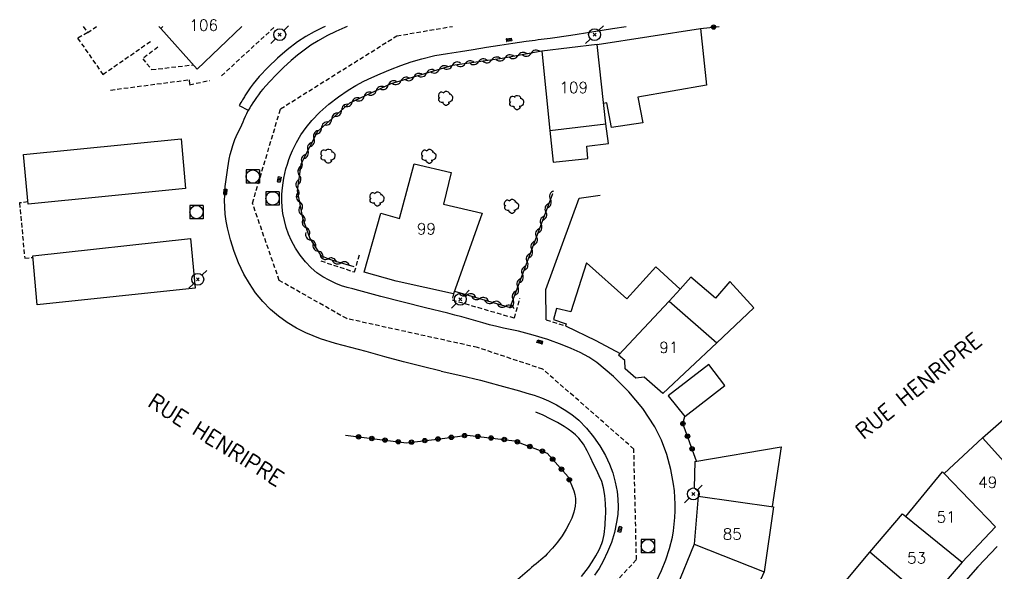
# Model space of a CAD drawing. Header units: millimetres. Extents: x 257000 to 258003, y 144043 to 145001.
# Drawn here: x 257381.6 to 257491.3, y 144938.7 to 145000.8 of the extents above; entities that cross this region are included whole.
import ezdxf
from ezdxf.enums import TextEntityAlignment as Align

# ---------------------------------------------------------------- set-up
doc = ezdxf.new("R2010")
doc.units = ezdxf.units.MM
doc.linetypes.add('DASHED', pattern=[0.75, 0.5, -0.25])
doc.layers.get('0').update_dxf_attribs({"linetype": 'CONTINUOUS'})
for name, color, linetype in [('W0001', 6, 'DASHED'), ('W0008', 7, 'CONTINUOUS'), ('W0014', 7, 'CONTINUOUS'), ('W0017', 7, 'CONTINUOUS'), ('W0101', 7, 'CONTINUOUS'), ('W0104', 1, 'CONTINUOUS'), ('W0112', 1, 'DASHED'), ('W0211', 2, 'CONTINUOUS'), ('W0214', 2, 'CONTINUOUS'), ('W0300', 7, 'CONTINUOUS'), ('W0310', 3, 'CONTINUOUS'), ('W0322', 7, 'CONTINUOUS'), ('W0323', 7, 'CONTINUOUS'), ('W0401', 7, 'CONTINUOUS'), ('W0420', 7, 'CONTINUOUS'), ('W0473', 7, 'CONTINUOUS'), ('W0989', 7, 'CONTINUOUS'), ('W0991', 7, 'CONTINUOUS'), ('W1102', 7, 'CONTINUOUS')]:
    doc.layers.add(name, color=color, linetype=linetype)
doc.styles.get("Standard").update_dxf_attribs({"font": 'romans.shx', "width": 0.85})

# ---------------------------------------------------------------- blocks, each defined once
blk = doc.blocks.new('T420')
for p, q in [((0.75, 0.75), (-0.75, 0.75)), ((-0.75, 0.75), (-0.75, -0.75)), ((0.75, 0.75), (0.75, -0.75)), ((0.75, -0.75), (-0.75, -0.75))]:
    blk.add_line(p, q)
blk.add_ellipse((0, 0), major_axis=(-0.53, 0.53), ratio=1, start_param=3.926991, end_param=10.210176)
blk = doc.blocks.new('T401')
for p, q in [((-0.3, 0.3), (0, 0.3)), ((-0.3, -0.25), (-0.3, 0.3)), ((-0.3, 0.15), (0, 0.15)), ((-0.3, 0), (0, 0)), ((0, 0.3), (0, -0.25)), ((-0.3, -0.15), (0, -0.15)), ((-0.3, -0.25), (-0.3, -0.3)), ((-0.3, -0.3), (0, -0.3)), ((0, -0.3), (0, -0.25))]:
    blk.add_line(p, q)
blk = doc.blocks.new('T473')
for p, q in [((-0.166667, 0.166667), (0.166667, -0.166667)), ((-0.166667, -0.166667), (0.166667, 0.166667)), ((0.500001, 0.500001), (1.000002, 1.000002)), ((-1.000002, -1.000002), (-0.500001, -0.500001))]:
    blk.add_line(p, q)
blk.add_ellipse((0, 0), major_axis=(0.471405, 0.471405), ratio=1, start_param=5.4977871438, end_param=11.780972451)
blk = doc.blocks.new('T300')
for p, q in [((-0.8, 0.51), (-0.86, 0.34)), ((-0.86, 0.34), (-0.86, 0.17)), ((-0.86, 0.17), (-0.74, 0.06)), ((-0.69, 0.63), (-0.8, 0.51)), ((-0.8, -0.06), (-0.74, 0.06)), ((-0.74, 0.06), (-0.69, 0.11)), ((-0.57, 0.69), (-0.69, 0.63)), ((-0.46, 0.69), (-0.57, 0.69)), ((-0.29, 0.63), (-0.46, 0.69)), ((-0.29, 0.63), (-0.17, 0.74)), ((-0.23, 0.57), (-0.29, 0.63)), ((-0.17, 0.74), (-0.06, 0.8)), ((-0.06, 0.8), (0.06, 0.8)), ((0.06, 0.8), (0.23, 0.74)), ((0.23, 0.74), (0.34, 0.63)), ((0.34, 0.63), (0.4, 0.51)), ((0.46, 0.46), (0.34, 0.46)), ((0.4, 0.51), (0.4, 0.46)), ((0.57, 0.4), (0.46, 0.46)), ((0.57, 0.4), (0.69, 0.29)), ((0.69, 0.29), (0.74, 0.17)), ((0.74, 0.06), (0.69, -0.17)), ((0.74, 0.17), (0.74, 0.06)), ((-0.8, -0.17), (-0.8, -0.06)), ((-0.8, -0.23), (-0.8, -0.17)), ((-0.74, -0.34), (-0.8, -0.23)), ((-0.69, -0.4), (-0.74, -0.34)), ((-0.51, -0.46), (-0.69, -0.4)), ((-0.4, -0.46), (-0.51, -0.46)), ((-0.4, -0.46), (-0.34, -0.46)), ((-0.34, -0.46), (-0.34, -0.4)), ((-0.34, -0.51), (-0.34, -0.46)), ((-0.29, -0.63), (-0.34, -0.51)), ((-0.17, -0.74), (-0.29, -0.63)), ((-0.06, -0.8), (-0.17, -0.74)), ((0.06, -0.8), (-0.06, -0.8)), ((0.17, -0.74), (0.06, -0.8)), ((0.23, -0.69), (0.17, -0.74)), ((0.29, -0.46), (0.23, -0.46)), ((0.29, -0.63), (0.23, -0.69)), ((0.46, -0.4), (0.29, -0.46)), ((0.34, -0.51), (0.29, -0.63)), ((0.34, -0.51), (0.34, -0.46)), ((0.57, -0.34), (0.46, -0.4)), ((0.63, -0.29), (0.57, -0.34)), ((0.69, -0.17), (0.63, -0.29))]:
    blk.add_line(p, q)
blk = doc.blocks.new('t323o')
at = {"color": 0, "linetype": 'Continuous'}
for radius in [0.25, 0.15]:
    blk.add_circle((0, 0), radius, dxfattribs=at)
blk = doc.blocks.new('t322o')
at = {"color": 0, "linetype": 'Continuous'}
for radius in [0.25, 0.15]:
    blk.add_circle((0, 0), radius, dxfattribs=at)
blk = doc.blocks.new('t310o')
at = {"color": 0, "linetype": 'Continuous'}
for centre, start, end in [((-0.5, 0.38), 216.8699, 323.1304), ((0.5, -0.37), 36.8699, 143.1303)]:
    blk.add_arc(centre, 0.625, start, end, dxfattribs=at)

msp = doc.modelspace()

# ---------------------------------------------------------------- linework, layer by layer
at = {"layer": 'W0001'}
msp.add_lwpolyline([(257431.5, 144903.45), (257429.3, 144913), (257437.3, 144925.47), (257450.98, 144940.1), (257450.69, 144952.52), (257440.46, 144961.49), (257433.1, 144963.93), (257418.41, 144967.17), (257410.84, 144971.45), (257407.82, 144980.14), (257410.98, 144990.74), (257424.04, 144998.93), (257430.31, 145000)], dxfattribs=at)
at = {"layer": 'W0008'}
for points in [[(257429.02, 144961.25), (257426.91, 144961.78), (257424.8, 144962.33), (257422.69, 144962.89), (257420.59, 144963.48), (257418.89, 144963.94), (257417.17, 144964.38), (257415.47, 144964.89), (257413.83, 144965.56), (257412.76, 144966.11), (257411.73, 144966.73), (257410.75, 144967.43), (257409.84, 144968.21), (257408.97, 144969.11), (257408.18, 144970.08), (257407.47, 144971.1), (257406.85, 144972.18), (257406.25, 144973.42), (257405.75, 144974.71), (257405.34, 144976.02), (257405.01, 144977.35), (257404.86, 144978.13), (257404.77, 144978.91), (257404.71, 144979.69), (257404.69, 144980.48), (257404.7, 144981), (257404.73, 144981.52), (257404.77, 144982.03), (257404.82, 144982.55), (257404.89, 144983.06), (257404.96, 144983.57), (257405.04, 144984.09), (257405.12, 144984.6), (257405.22, 144985.1), (257405.32, 144985.61), (257405.45, 144986.11), (257405.6, 144986.6), (257405.85, 144987.29), (257406.15, 144987.95), (257406.46, 144988.61), (257406.76, 144989.27), (257406.9, 144989.59), (257407.05, 144989.91), (257407.19, 144990.23), (257407.34, 144990.54)], [(257429.02, 144961.25), (257431.24, 144960.77), (257433.44, 144960.25), (257435.64, 144959.67), (257437.82, 144959.05), (257438.65, 144958.81), (257439.47, 144958.56), (257440.29, 144958.27), (257441.08, 144957.93), (257441.99, 144957.47), (257442.87, 144956.97), (257443.72, 144956.41), (257444.51, 144955.76), (257445.38, 144954.87), (257446.17, 144953.9), (257446.88, 144952.87), (257447.49, 144951.79), (257447.94, 144950.83), (257448.32, 144949.83), (257448.6, 144948.81), (257448.8, 144947.76), (257448.9, 144946.9), (257448.92, 144946.03), (257448.87, 144945.16), (257448.75, 144944.29), (257448.5, 144943.16), (257448.16, 144942.04), (257447.74, 144940.96), (257447.25, 144939.91), (257446.79, 144939.11), (257446.27, 144938.35)]]:
    msp.add_lwpolyline(points, dxfattribs=at)
at = {"layer": 'W0014'}
for points in [[(257416.01, 145000), (257415.73, 144999.86), (257414.76, 144999.38), (257413.81, 144998.85), (257412.9, 144998.26), (257411.74, 144997.38), (257410.64, 144996.43), (257409.59, 144995.43), (257408.59, 144994.38), (257408.23, 144993.97), (257407.9, 144993.53), (257407.58, 144993.09), (257407.26, 144992.64), (257407.19, 144992.53), (257407.12, 144992.42), (257407.05, 144992.31), (257406.98, 144992.19), (257406.91, 144992.08), (257406.85, 144991.97), (257406.78, 144991.86), (257406.71, 144991.75), (257406.61, 144991.59), (257406.51, 144991.43), (257406.41, 144991.27), (257406.31, 144991.11)], [(257418.47, 145000), (257418.22, 144999.89), (257417.19, 144999.43), (257416.18, 144998.93), (257415.19, 144998.38), (257414.4, 144997.87), (257413.63, 144997.33), (257412.88, 144996.76), (257412.16, 144996.15), (257411.32, 144995.39), (257410.51, 144994.6), (257409.73, 144993.77), (257408.98, 144992.93), (257408.74, 144992.63), (257408.5, 144992.32), (257408.28, 144992), (257408.06, 144991.68), (257407.87, 144991.4), (257407.69, 144991.12), (257407.51, 144990.83), (257407.34, 144990.54)], [(257436.05, 144966.08), (257435.27, 144966.28), (257434.48, 144966.49), (257433.7, 144966.71), (257432.92, 144966.92), (257432.14, 144967.14), (257431.35, 144967.36), (257430.57, 144967.57), (257429.79, 144967.77), (257427.27, 144968.4), (257424.76, 144969.01), (257422.25, 144969.65), (257419.76, 144970.32), (257419.11, 144970.5), (257418.45, 144970.67), (257417.81, 144970.87), (257417.18, 144971.12), (257416.45, 144971.48), (257415.73, 144971.88), (257415.05, 144972.33), (257414.42, 144972.86), (257413.77, 144973.55), (257413.18, 144974.3), (257412.67, 144975.09), (257412.22, 144975.92), (257411.89, 144976.66), (257411.62, 144977.42), (257411.41, 144978.19), (257411.25, 144978.98), (257411.16, 144979.7), (257411.12, 144980.42), (257411.12, 144981.15), (257411.18, 144981.87), (257411.26, 144982.41), (257411.35, 144982.94), (257411.46, 144983.47), (257411.59, 144984), (257411.75, 144984.52), (257411.92, 144985.03), (257412.11, 144985.54), (257412.32, 144986.04), (257412.76, 144986.94), (257413.27, 144987.81), (257413.85, 144988.63), (257414.48, 144989.41), (257415.41, 144990.38), (257416.42, 144991.27), (257417.49, 144992.08), (257418.59, 144992.85), (257419.45, 144993.37), (257420.34, 144993.83), (257421.25, 144994.26), (257422.17, 144994.66), (257423.32, 144995.15), (257424.49, 144995.6), (257425.67, 144996.02), (257426.86, 144996.37), (257428.3, 144996.71), (257429.74, 144996.96), (257431.2, 144997.19), (257432.64, 144997.41), (257434.12, 144997.66), (257435.61, 144997.89), (257437.09, 144998.12), (257438.58, 144998.33), (257438.92, 144998.38), (257439.25, 144998.42), (257439.59, 144998.46), (257439.93, 144998.51), (257440.26, 144998.55), (257440.6, 144998.59), (257440.94, 144998.63), (257441.27, 144998.68), (257443.61, 144999.02), (257445.95, 144999.38), (257448.29, 144999.75), (257449.81, 145000)], [(257406.31, 144991.11), (257407.35, 144990.57)], [(257453.23, 144937.67), (257453.78, 144938.86), (257454.28, 144940.08), (257454.71, 144941.33), (257455.02, 144942.62), (257455.14, 144943.35), (257455.23, 144944.1), (257455.3, 144944.84), (257455.33, 144945.59), (257455.33, 144946.33), (257455.3, 144947.08), (257455.24, 144947.82), (257455.15, 144948.57), (257454.84, 144950.24), (257454.4, 144951.89), (257453.8, 144953.5), (257453.03, 144955.03), (257451.68, 144957.07), (257450.12, 144958.95), (257448.39, 144960.67), (257446.52, 144962.23), (257445.61, 144962.85), (257444.64, 144963.37), (257443.63, 144963.83), (257442.62, 144964.24), (257441.02, 144964.83), (257439.38, 144965.33), (257437.73, 144965.75), (257436.05, 144966.08)], [(257491.52, 144941.59), (257489.36, 144939.29), (257486.15, 144935.66)]]:
    msp.add_lwpolyline(points, dxfattribs=at)
at = {"layer": 'W0017'}
msp.add_lwpolyline([(257440.84, 144967.04), (257440.8, 144970.43), (257444.53, 144980.69), (257446.9, 144981.02)], dxfattribs=at)
at = {"layer": 'W0101'}
for points in [[(257397.76, 145000), (257397.52, 144999.77), (257401.62, 144995.18)], [(257401.62, 144995.18), (257406.62, 145000)], [(257446.57, 144997.96), (257440.36, 144997.21)], [(257440.36, 144997.21), (257441.26, 144988.31), (257447.53, 144989.05), (257446.57, 144997.96)], [(257420.37, 144972.4), (257422.24, 144979), (257424.34, 144978.4), (257425.99, 144984.55), (257430.15, 144983.57), (257429.31, 144980.04), (257429.3, 144980.04), (257433.62, 144979.02), (257430.42, 144969.96)], [(257430.42, 144969.96), (257423.97, 144971.39), (257423.98, 144971.38), (257420.37, 144972.4)], [(257448.97, 144963.07), (257454.66, 144969.12), (257460.01, 144964.45), (257453.96, 144958.75)], [(257453.96, 144958.75), (257451.86, 144960.6), (257450.92, 144960.49), (257449.7, 144961.54), (257449.66, 144962.45), (257448.97, 144963.07)], [(257489.89, 144953.79), (257494.7, 144958.01)], [(257485.56, 144949.79), (257489.89, 144953.79)], [(257481.24, 144944.96), (257485.36, 144949.95), (257485.56, 144949.79)], [(257457.93, 144947.21), (257457.45, 144941.82)], [(257457.93, 144947.21), (257466.38, 144946.04), (257465.34, 144938.73)], [(257477.21, 144940.92), (257480.9, 144945.23), (257481.24, 144944.96)], [(257491.33, 144943.77), (257487.58, 144939.82)], [(257457.45, 144941.82), (257457.45, 144941.82), (257457.45, 144941.82), (257455.47, 144936.96)], [(257479.62, 144930.47), (257473.06, 144935.97), (257477.21, 144940.92)], [(257487.58, 144939.82), (257487.58, 144939.82), (257483.76, 144935.36)], [(257465.34, 144938.73), (257462.35, 144932.14)]]:
    msp.add_lwpolyline(points, dxfattribs=at)
at = {"layer": 'W0104'}
for points in [[(257397.52, 144999.77), (257397.31, 145000)], [(257446.57, 144997.96), (257458.16, 144999.75), (257458.86, 144993.38), (257451.13, 144992.04), (257451.13, 144992.04), (257451.68, 144989.18), (257448.17, 144988.65), (257447.64, 144991.42), (257447.29, 144991.32)], [(257441.26, 144988.31), (257441.63, 144984.73), (257445.53, 144985.16), (257445.39, 144986.54), (257447.85, 144986.83), (257447.53, 144989.05)], [(257455.89, 144970.49), (257453.14, 144972.98), (257449.9, 144969.41), (257445.37, 144973.42), (257443.61, 144967.92), (257443.62, 144967.92), (257442, 144968.31), (257441.64, 144967.07), (257443.08, 144966.58), (257443.02, 144966.37), (257446.42, 144964.7), (257449.16, 144963.27)], [(257460.01, 144964.45), (257464.19, 144968.4), (257461.47, 144971.34), (257459.85, 144969.47), (257457.09, 144971.83), (257455.89, 144970.49)], [(257454.66, 144969.12), (257455.89, 144970.49)], [(257457.54, 144951.11), (257467.23, 144952.75), (257466.22, 144946.07)], [(257457.54, 144951.11), (257457.47, 144948.18), (257457.96, 144947.73), (257457.93, 144947.21)]]:
    msp.add_lwpolyline(points, dxfattribs=at)
for points in [[(257382.09, 144985.6), (257399.81, 144987.38), (257400.28, 144981.77), (257382.61, 144980.01)], [(257383.15, 144974.21), (257400.85, 144976.17), (257401.39, 144970.6), (257383.62, 144968.73)], [(257459.12, 144962.02), (257454.56, 144958.49), (257456.41, 144956.16), (257460.93, 144959.66), (257459.12, 144962.02)]]:
    msp.add_lwpolyline(points, close=True, dxfattribs=at)
at = {"layer": 'W0112'}
for points in [[(257389.3, 144999.3), (257388.17, 144998.67), (257391.01, 144994.61), (257396.47, 144998.38)], [(257388.81, 145000), (257389.3, 144999.3), (257390.28, 145000)], [(257404.35, 144994.45), (257410.37, 145000)], [(257397.2, 144997.65), (257395.49, 144996.37), (257396.49, 144995.14), (257401.17, 144995.68)], [(257391.88, 144992.85), (257400.69, 144994), (257400.76, 144993.45), (257402.98, 144993.92)], [(257382.59, 144980.28), (257381.64, 144980.16), (257382.22, 144973.95), (257383.17, 144974.05)], [(257415.52, 144973.65), (257419.29, 144972.41), (257419.85, 144974.35)], [(257430.42, 144969.96), (257430.25, 144969.28), (257437.26, 144967.24), (257437.89, 144969.43)], [(257440.84, 144967.04), (257443.02, 144966.37)]]:
    msp.add_lwpolyline(points, dxfattribs=at)
at = {"layer": 'W0211'}
msp.add_lwpolyline([(257443.94, 144947.83), (257444.05, 144947.41), (257444.12, 144946.98), (257444.13, 144946.54), (257444.09, 144946.11), (257443.95, 144945.42), (257443.71, 144944.77), (257443.42, 144944.14), (257443.09, 144943.53), (257442.62, 144942.78), (257442.1, 144942.07), (257441.54, 144941.39), (257440.95, 144940.74), (257440.71, 144940.5), (257440.47, 144940.27), (257440.22, 144940.06), (257439.96, 144939.84), (257439.7, 144939.64), (257439.44, 144939.43), (257439.19, 144939.22), (257438.94, 144939), (257436.86, 144937.18)], dxfattribs=at)
at = {"layer": 'W0214'}
msp.add_lwpolyline([(257444.79, 144938.22), (257445.58, 144939.23), (257446.02, 144939.86), (257446.43, 144940.51), (257446.79, 144941.2), (257447.08, 144941.92), (257447.19, 144942.25), (257447.27, 144942.59), (257447.34, 144942.93), (257447.39, 144943.27), (257447.43, 144943.62), (257447.46, 144943.96), (257447.48, 144944.31), (257447.5, 144944.65), (257447.52, 144945.53), (257447.5, 144946.41), (257447.43, 144947.29), (257447.27, 144948.17), (257447.07, 144948.86), (257446.79, 144949.52), (257446.48, 144950.17), (257446.17, 144950.81), (257445.8, 144951.57), (257445.43, 144952.32), (257445.01, 144953.06), (257444.51, 144953.74), (257444.14, 144954.12), (257443.73, 144954.45), (257443.3, 144954.75), (257442.86, 144955.04), (257442.09, 144955.5), (257441.3, 144955.92), (257440.49, 144956.31), (257439.66, 144956.65)], dxfattribs=at)
at = {"layer": 'W0310'}
for points in [[(257440.36, 144997.21), (257435.9, 144996.4), (257430.3, 144995.61), (257423.38, 144993.54), (257418.73, 144991.36), (257415.14, 144988.2), (257413.27, 144984.53), (257412.84, 144981.53), (257413.44, 144978.5), (257414.26, 144976.17), (257415.5, 144974.25), (257416.37, 144973.88), (257417.16, 144973.61), (257419.2, 144973.01)], [(257430.53, 144970.27), (257436.78, 144968.41), (257441.57, 144981.22), (257441.57, 144981.22), (257441.57, 144981.22)]]:
    msp.add_lwpolyline(points, dxfattribs=at)
at = {"layer": 'W0322'}
msp.add_lwpolyline([(257418.26, 144954.07), (257425.12, 144953.23), (257428.57, 144953.63), (257431.99, 144954.07), (257437.26, 144953.46), (257440.96, 144952.07), (257443.31, 144949.38), (257443.94, 144947.83)], dxfattribs=at)
at = {"layer": 'W0323'}
for points in [[(257458.16, 144999.75), (257460.29, 145000)], [(257457.74, 144951.14), (257456.2, 144955.39), (257456.41, 144956.16)]]:
    msp.add_lwpolyline(points, dxfattribs=at)
at = {"layer": 'W1102'}
for points in [[(257495.34, 144947.73), (257489.89, 144953.79)], [(257485.56, 144949.79), (257491.33, 144943.77)], [(257481.24, 144944.96), (257487.58, 144939.82)], [(257457.45, 144941.82), (257465.34, 144938.73)], [(257483.76, 144935.36), (257477.21, 144940.92)]]:
    msp.add_lwpolyline(points, dxfattribs=at)

# ---------------------------------------------------------------- block references
at = {"layer": 'W0300'}
for p in [(257429.58, 144991.92), (257437.56, 144991.44), (257416.35, 144985.42), (257427.69, 144985.4), (257421.86, 144980.61), (257436.98, 144979.79)]:
    msp.add_blockref('T300', p, dxfattribs=at)
at = {"layer": 'W0310'}
for p, rotation in [((257436.2, 144996.46), 190.2991837114972), ((257437.67, 144996.73), 190.2991837114972), ((257439.15, 144996.99), 190.2991837114972), ((257430.26, 144995.6), 196.6870932303885), ((257431.74, 144995.82), 188.0599027744897), ((257433.23, 144996.03), 188.0599027744897), ((257434.71, 144996.24), 188.0599027744897), ((257425.95, 144994.31), 196.6870932303885), ((257427.38, 144994.74), 196.6870932303885), ((257428.82, 144995.17), 196.6870932303885), ((257423.09, 144993.4), 205.072843078542), ((257424.51, 144993.88), 196.6870932303885), ((257420.37, 144992.13), 205.072843078542), ((257421.73, 144992.77), 205.072843078542), ((257417.84, 144990.58), 221.372952058868), ((257419.02, 144991.49), 205.072843078542), ((257416.72, 144989.59), 221.372952058868), ((257415.59, 144988.59), 221.372952058868), ((257414.73, 144987.4), 242.967874010533), ((257414.05, 144986.06), 242.967874010533), ((257413.37, 144984.72), 242.967874010533), ((257413.09, 144983.26), 261.9019004980577), ((257412.88, 144981.77), 261.9019004980577), ((257441.32, 144980.56), 69.52437123322557), ((257413.09, 144980.3), 281.2007977879945), ((257413.38, 144978.83), 281.2007977879945), ((257440.8, 144979.16), 69.52437123322557), ((257413.83, 144977.4), 289.242912665811), ((257440.27, 144977.75), 69.52437123322557), ((257439.75, 144976.35), 69.52437123322557), ((257414.36, 144976), 303.0375084079919), ((257415.18, 144974.75), 303.0375084079919), ((257439.22, 144974.94), 69.52437123322557), ((257416.34, 144973.9), 337.057121170656), ((257417.76, 144973.43), 343.7774580203198), ((257438.7, 144973.54), 69.52437123322557), ((257438.17, 144972.13), 69.52437123322557), ((257437.65, 144970.73), 69.52437123322557), ((257431.97, 144969.84), 343.3924289348255), ((257433.4, 144969.42), 343.3924289348255), ((257434.84, 144968.99), 343.3924289348255), ((257437.12, 144969.32), 69.52437123322557), ((257436.28, 144968.56), 343.3924289348255)]:
    msp.add_blockref('t310o', p, dxfattribs=dict(at, rotation=rotation))
at = {"layer": 'W0322'}
for p, rotation in [((257419.75, 144953.89), 353.0209572245309), ((257430.17, 144953.84), 7.27745864863006), ((257431.66, 144954.03), 7.27745864863006), ((257433.15, 144953.94), 353.391208276104), ((257434.64, 144953.76), 353.391208276104), ((257421.23, 144953.71), 353.0209572245309), ((257422.72, 144953.53), 353.0209572245309), ((257424.21, 144953.34), 353.0209572245309), ((257425.7, 144953.3), 6.573129725986028), ((257427.19, 144953.47), 6.573129725986028), ((257428.68, 144953.65), 7.27745864863006), ((257436.13, 144953.59), 353.391208276104), ((257437.6, 144953.33), 339.4456522819881), ((257439, 144952.81), 339.4456522819881), ((257440.41, 144952.28), 339.4456522819881), ((257441.56, 144951.39), 311.1874336244207), ((257442.55, 144950.26), 311.1874336244207), ((257443.44, 144949.07), 291.9477504149938)]:
    msp.add_blockref('t322o', p, dxfattribs=dict(at, rotation=rotation))
at = {"layer": 'W0323'}
for p, rotation in [((257459.65, 144999.92), 6.797285926285867), ((257456.2, 144955.37), 109.9711875089746), ((257456.72, 144953.96), 109.9711875089746), ((257457.23, 144952.55), 109.9711875089746)]:
    msp.add_blockref('t323o', p, dxfattribs=dict(at, rotation=rotation))
at = {"layer": 'W0401'}
for p, rotation in [((257436.66, 144998.33), 278.5382940335497), ((257410.99, 144982.78), 349.9894536250549), ((257404.92, 144981.4), 356.6413214968775), ((257440.17, 144964.7), 72.76931717302342), ((257448.97, 144943.52), 167.1540347472722)]:
    msp.add_blockref('T401', p, dxfattribs=dict(at, rotation=rotation))
at = {"layer": 'W0420'}
for p in [(257407.86, 144983.13), (257410.09, 144980.68), (257401.53, 144979.14), (257452.26, 144941.62)]:
    msp.add_blockref('T420', p, dxfattribs=at)
at = {"layer": 'W0473'}
for p in [(257410.89, 144999.07), (257446.27, 144999.07), (257401.68, 144971.59), (257431.18, 144969.35), (257457.37, 144947.48)]:
    msp.add_blockref('T473', p, dxfattribs=at)

# ---------------------------------------------------------------- texts
at = {"layer": 'W0989'}
for rotation, p in [(38.9163, (257475.94, 144954.19)), (327.9662, (257396.39, 144958.15))]:
    msp.add_text('RUE HENRIPRE', height=1.75, rotation=rotation, dxfattribs=at).set_placement(p, align=Align.MIDDLE_LEFT)
at = {"layer": 'W0991'}
for s, p in [('106', (257402.34, 145000.14)), ('109', (257443.93, 144993.13)), ('99', (257427.37, 144977.26)), ('91', (257454.62, 144963.94)), ('49', (257490.46, 144948.78)), ('51', (257485.79, 144944.89)), ('85', (257461.75, 144942.97)), ('53', (257482.47, 144940.29))]:
    msp.add_text(s, height=1.25, dxfattribs=at).set_placement(p, align=Align.MIDDLE_CENTER)

doc.saveas('drawing.dxf')
